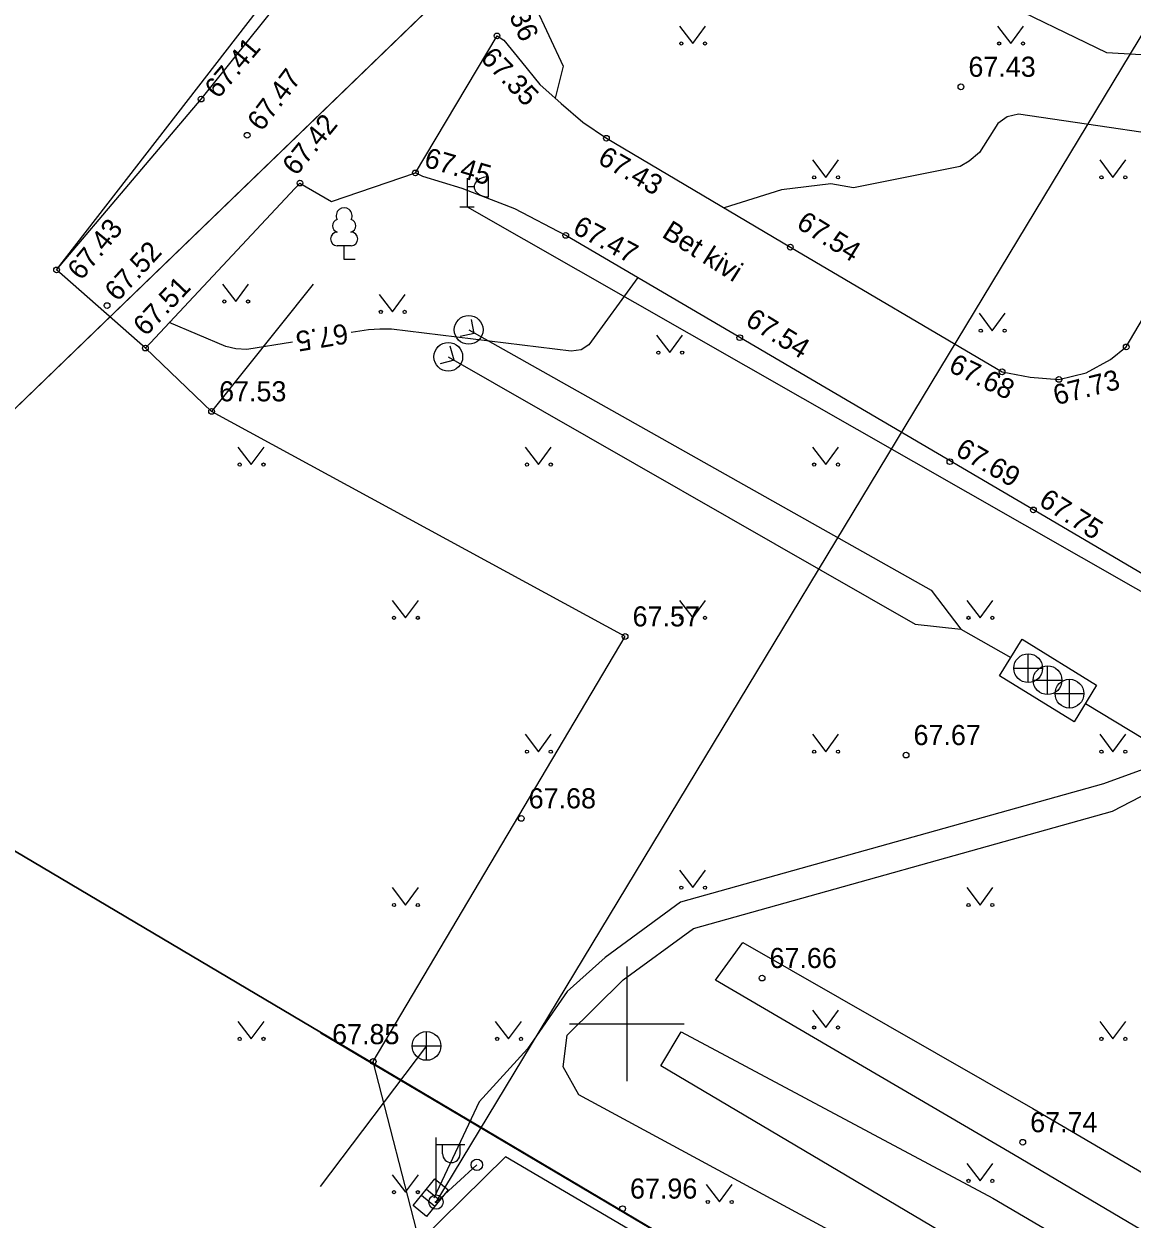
# Model space of a CAD drawing. Extents: x 640277 to 640842, y 6463333 to 6463944.
# Drawn here: x 640379.01 to 640417.59, y 6463493.2 to 6463534.82 of the extents above; entities that cross this region are included whole.
import ezdxf

# ---------------------------------------------------------------- set-up
doc = ezdxf.new("R2010")
doc.units = 0
for name, color, linetype in [('AED', 7, 'Continuous'), ('ELRAJATISMP', 7, 'Continuous'), ('HALJASTUS', 7, 'Continuous'), ('HORISONTAAL-EH2000', 7, 'Continuous'), ('KKAEV', 7, 'Continuous'), ('KORGUS-EH2000', 7, 'Continuous'), ('KTRASS', 7, 'Continuous'), ('MOOTPIIR', 7, 'Continuous'), ('MPKAABEL', 7, 'Continuous'), ('MPOHULIIN', 7, 'Continuous'), ('PIIR', 7, 'Continuous'), ('POST', 7, 'Continuous'), ('PUU', 7, 'Continuous'), ('TEE', 7, 'Continuous'), ('TORUMP', 7, 'Continuous'), ('TTRASS', 7, 'Continuous'), ('VORK', 7, 'Continuous'), ('VTRASS', 7, 'Continuous')]:
    doc.layers.add(name, color=color, linetype=linetype)

msp = doc.modelspace()

# ---------------------------------------------------------------- linework, layer by layer
at = {"layer": 'AED'}
msp.add_lwpolyline([(640389.333, 6463499.684), (640432.893, 6463473.886), (640430.753, 6463470.802)], dxfattribs=at)
at = {"layer": 'ELRAJATISMP'}
for p, q in [((640393.023, 6463494.243), (640393.486, 6463493.866)), ((640392.852, 6463494.032), (640393.315, 6463493.656))]:
    msp.add_line(p, q, dxfattribs=at)
msp.add_lwpolyline([(640392.561, 6463493.674), (640393.315, 6463494.601), (640393.778, 6463494.224), (640393.024, 6463493.298)], close=True, dxfattribs=at)
at = {"layer": 'HALJASTUS'}
for p, q in [((640401.832, 6463534.746), (640402.295, 6463534.139)), ((640402.295, 6463534.139), (640402.741, 6463534.746)), ((640412.899, 6463534.746), (640413.363, 6463534.139)), ((640413.363, 6463534.139), (640413.808, 6463534.746)), ((640406.461, 6463530.084), (640406.924, 6463529.477)), ((640406.924, 6463529.477), (640407.37, 6463530.084)), ((640416.461, 6463530.084), (640416.924, 6463529.477)), ((640416.924, 6463529.477), (640417.37, 6463530.084)), ((640389.074, 6463525.76), (640385.545, 6463521.328)), ((640385.923, 6463525.763), (640386.386, 6463525.156)), ((640386.386, 6463525.156), (640386.832, 6463525.763)), ((640391.374, 6463525.4), (640391.837, 6463524.793)), ((640391.837, 6463524.793), (640392.283, 6463525.4)), ((640412.26, 6463524.746), (640412.723, 6463524.139)), ((640412.723, 6463524.139), (640413.169, 6463524.746)), ((640401.034, 6463523.983), (640401.498, 6463523.376)), ((640401.498, 6463523.376), (640401.943, 6463523.983)), ((640386.461, 6463520.084), (640386.924, 6463519.477)), ((640386.924, 6463519.477), (640387.37, 6463520.084)), ((640396.461, 6463520.084), (640396.924, 6463519.477)), ((640396.924, 6463519.477), (640397.37, 6463520.084)), ((640406.461, 6463520.084), (640406.924, 6463519.477)), ((640406.924, 6463519.477), (640407.37, 6463520.084)), ((640391.832, 6463514.746), (640392.295, 6463514.139)), ((640392.295, 6463514.139), (640392.741, 6463514.746)), ((640401.832, 6463514.746), (640402.295, 6463514.139)), ((640402.295, 6463514.139), (640402.741, 6463514.746)), ((640411.832, 6463514.746), (640412.295, 6463514.139)), ((640412.295, 6463514.139), (640412.741, 6463514.746)), ((640396.461, 6463510.084), (640396.924, 6463509.477)), ((640396.924, 6463509.477), (640397.37, 6463510.084)), ((640406.461, 6463510.084), (640406.924, 6463509.477)), ((640406.924, 6463509.477), (640407.37, 6463510.084)), ((640416.461, 6463510.084), (640416.924, 6463509.477)), ((640416.924, 6463509.477), (640417.37, 6463510.084)), ((640401.832, 6463505.353), (640402.295, 6463504.746)), ((640402.295, 6463504.746), (640402.741, 6463505.353)), ((640391.832, 6463504.746), (640392.295, 6463504.139)), ((640392.295, 6463504.139), (640392.741, 6463504.746)), ((640411.832, 6463504.746), (640412.295, 6463504.139)), ((640412.295, 6463504.139), (640412.741, 6463504.746)), ((640406.461, 6463500.482), (640406.924, 6463499.875)), ((640406.924, 6463499.875), (640407.37, 6463500.482)), ((640386.461, 6463500.084), (640386.924, 6463499.477)), ((640386.924, 6463499.477), (640387.37, 6463500.084)), ((640395.421, 6463500.084), (640395.885, 6463499.477)), ((640395.885, 6463499.477), (640396.33, 6463500.084)), ((640416.461, 6463500.084), (640416.924, 6463499.477)), ((640416.924, 6463499.477), (640417.37, 6463500.084)), ((640411.832, 6463495.139), (640412.295, 6463494.533)), ((640412.295, 6463494.533), (640412.741, 6463495.139)), ((640391.832, 6463494.746), (640392.295, 6463494.139)), ((640392.295, 6463494.139), (640392.741, 6463494.746)), ((640402.759, 6463494.406), (640403.222, 6463493.799)), ((640403.222, 6463493.799), (640403.668, 6463494.406))]:
    msp.add_line(p, q, dxfattribs=at)
msp.add_lwpolyline([(640430.245, 6463531.275), (640422.307, 6463533.493), (640416.713, 6463533.816), (640404.77, 6463539.601), (640402.108, 6463548.19)], dxfattribs=at)
for centre in [(640401.894, 6463534.139), (640402.723, 6463534.139), (640412.962, 6463534.139), (640413.791, 6463534.139), (640406.523, 6463529.477), (640407.352, 6463529.477), (640416.523, 6463529.477), (640417.352, 6463529.477), (640385.985, 6463525.156), (640386.814, 6463525.156), (640391.436, 6463524.793), (640392.265, 6463524.793), (640412.322, 6463524.139), (640413.151, 6463524.139), (640401.097, 6463523.376), (640401.926, 6463523.376), (640386.523, 6463519.477), (640387.352, 6463519.477), (640396.523, 6463519.477), (640397.352, 6463519.477), (640406.523, 6463519.477), (640407.352, 6463519.477), (640391.894, 6463514.139), (640392.723, 6463514.139), (640401.894, 6463514.139), (640402.723, 6463514.139), (640411.894, 6463514.139), (640412.723, 6463514.139), (640396.523, 6463509.477), (640397.352, 6463509.477), (640406.523, 6463509.477), (640407.352, 6463509.477), (640416.523, 6463509.477), (640417.352, 6463509.477), (640401.894, 6463504.746), (640402.723, 6463504.746), (640391.894, 6463504.139), (640392.723, 6463504.139), (640411.894, 6463504.139), (640412.723, 6463504.139), (640406.523, 6463499.875), (640407.352, 6463499.875), (640386.523, 6463499.477), (640387.352, 6463499.477), (640395.484, 6463499.477), (640396.313, 6463499.477), (640416.523, 6463499.477), (640417.352, 6463499.477), (640411.894, 6463494.533), (640412.723, 6463494.533), (640391.894, 6463494.139), (640392.723, 6463494.139), (640402.821, 6463493.799), (640403.65, 6463493.799)]:
    msp.add_circle(centre, 0.055, dxfattribs=at)
at = {"layer": 'HORISONTAAL-EH2000'}
for points in [[(640424.59, 6463528.4), (640423.35, 6463528.994), (640421.647, 6463530.33), (640421.373, 6463530.499), (640421.052, 6463530.592), (640413.63, 6463531.677), (640413.24, 6463531.582), (640412.914, 6463531.35), (640412.275, 6463530.344), (640411.917, 6463530.044), (640411.605, 6463529.859), (640407.892, 6463529.115), (640407.101, 6463529.253), (640405.384, 6463529.043), (640403.385, 6463528.415)], [(640400.377, 6463525.985), (640398.676, 6463523.644), (640398.411, 6463523.47), (640398.057, 6463523.423), (640391.808, 6463524.186), (640391.396, 6463524.197), (640391.002, 6463524.172), (640390.401, 6463524.074)], [(640388.365, 6463523.743), (640386.776, 6463523.484), (640386.389, 6463523.503), (640386.039, 6463523.586), (640384.067, 6463524.418)]]:
    msp.add_lwpolyline(points, dxfattribs=at)
at = {"layer": 'KKAEV'}
for p, q in [((640413.974, 6463511.885), (640413.974, 6463512.885)), ((640413.474, 6463512.385), (640414.474, 6463512.385)), ((640414.647, 6463511.468), (640414.647, 6463512.468)), ((640414.147, 6463511.968), (640415.147, 6463511.968)), ((640415.409, 6463510.999), (640415.409, 6463511.999)), ((640414.909, 6463511.499), (640415.909, 6463511.499)), ((640393.027, 6463498.732), (640393.027, 6463499.732)), ((640392.527, 6463499.232), (640393.527, 6463499.232))]:
    msp.add_line(p, q, dxfattribs=at)
for centre in [(640413.974, 6463512.385), (640414.647, 6463511.968), (640415.409, 6463511.499), (640393.027, 6463499.232)]:
    msp.add_circle(centre, 0.5, dxfattribs=at)
at = {"layer": 'KORGUS-EH2000'}
for centre in [(640395.48, 6463534.404), (640411.632, 6463532.63), (640385.177, 6463532.205), (640386.782, 6463530.944), (640399.289, 6463530.841), (640392.638, 6463529.633), (640388.621, 6463529.28), (640397.874, 6463527.456), (640405.692, 6463527.048), (640380.147, 6463526.254), (640381.906, 6463525.011), (640383.239, 6463523.534), (640403.93, 6463523.896), (640417.386, 6463523.572), (640413.062, 6463522.707), (640415.042, 6463522.443), (640385.545, 6463521.328), (640411.249, 6463519.577), (640414.155, 6463517.897), (640399.94, 6463513.49), (640409.721, 6463509.359), (640396.323, 6463507.155), (640404.707, 6463501.595), (640391.172, 6463498.69), (640413.782, 6463495.877), (640399.851, 6463493.566)]:
    msp.add_circle(centre, 0.1, dxfattribs=at)
at = {"layer": 'KTRASS'}
for p, q in [((640411.633, 6463513.746), (640413.371, 6463512.757)), ((640415.965, 6463511.162), (640423.203, 6463506.78)), ((640393.027, 6463499.232), (640389.329, 6463494.34))]:
    msp.add_line(p, q, dxfattribs=at)
for points in [[(640394.494, 6463524.167), (640410.591, 6463515.098), (640411.633, 6463513.746)], [(640393.784, 6463523.23), (640410.037, 6463513.922), (640411.633, 6463513.746)]]:
    msp.add_lwpolyline(points, dxfattribs=at)
msp.add_lwpolyline([(640413.765, 6463513.395), (640416.356, 6463511.796), (640415.568, 6463510.519), (640412.977, 6463512.119)], close=True, dxfattribs=at)
at = {"layer": 'MOOTPIIR'}
msp.add_lwpolyline([(640380.147, 6463526.254), (640398.637, 6463550.146), (640402.108, 6463548.19), (640483.495, 6463499.96), (640463.699, 6463465.988), (640459.898, 6463457.687), (640395.775, 6463495.376), (640392.782, 6463492.419), (640391.172, 6463498.69), (640399.94, 6463513.49), (640385.545, 6463521.328), (640383.239, 6463523.534)], close=True, dxfattribs=at)
at = {"layer": 'MPKAABEL'}
for points in [[(640394.436, 6463528.451), (640423.54, 6463511.845), (640424.328, 6463511.646), (640426.127, 6463512.473)], [(640426.264, 6463512.392), (640420.224, 6463509.681), (640416.597, 6463508.364), (640401.87, 6463504.238), (640399.24, 6463502.307), (640397.923, 6463501.128), (640396.544, 6463499.128), (640394.856, 6463497.288), (640393.275, 6463493.936)]]:
    msp.add_lwpolyline(points, dxfattribs=at)
at = {"layer": 'MPOHULIIN'}
msp.add_lwpolyline([(640393.357, 6463493.795), (640419.045, 6463536.29), (640424.861, 6463539.379)], dxfattribs=at)
at = {"layer": 'PIIR'}
msp.add_lwpolyline([(640406.14, 6463667.79), (640469.61, 6463626.65), (640476.31, 6463623.03), (640634.18, 6463537.2), (640842.33, 6463502.98), (640690.61, 6463332.58), (640429.79, 6463406.7), (640459.08, 6463458.35), (640482.79, 6463500.12), (640404.55, 6463546.41), (640368.8, 6463511.87), (640346.7, 6463490.51), (640285.1, 6463431.17), (640290.82, 6463529.34), (640292.14, 6463568.6), (640290.11, 6463693.18)], dxfattribs=at)
for points in [[(640374.79, 6463508.32), (640368.8, 6463511.87), (640404.55, 6463546.41), (640482.79, 6463500.12), (640459.08, 6463458.35)], [(640408.23, 6463441.21), (640346.7, 6463490.51), (640368.8, 6463511.87), (640374.79, 6463508.32), (640459.08, 6463458.35), (640429.79, 6463406.7), (640415.72, 6463381.8), (640414.44, 6463391.88), (640410.83, 6463420.46)]]:
    msp.add_lwpolyline(points, close=True, dxfattribs=at)
at = {"layer": 'POST'}
for p, q in [((640394.436, 6463529.451), (640394.436, 6463528.451)), ((640395.186, 6463528.797), (640395.186, 6463529.497)), ((640394.686, 6463529.147), (640394.436, 6463529.147)), ((640394.186, 6463528.451), (640394.686, 6463528.451)), ((640393.357, 6463494.045), (640393.357, 6463496.045)), ((640393.357, 6463495.795), (640394.357, 6463495.795)), ((640393.584, 6463495.474), (640393.584, 6463495.795)), ((640394.196, 6463495.474), (640394.196, 6463495.795)), ((640393.357, 6463493.795), (640394.78, 6463495.091)), ((640393.357, 6463493.795), (640393.357, 6463493.795))]:
    msp.add_line(p, q, dxfattribs=at)
for centre, radius in [((640394.78, 6463495.091), 0.2), ((640393.357, 6463493.795), 0.25), ((640393.357, 6463493.795), 0.0234)]:
    msp.add_circle(centre, radius, dxfattribs=at)
msp.add_arc((640393.89, 6463495.474), 0.306, 180, 0, dxfattribs=at)
msp.add_ellipse((640395.186, 6463529.147), major_axis=(0.5, 0), ratio=0.7, start_param=1.570796, end_param=4.712389, dxfattribs=at)
at = {"layer": 'PUU'}
for p, q in [((640390.398, 6463527.097), (640389.918, 6463527.097)), ((640390.158, 6463526.622), (640390.158, 6463527.097)), ((640390.538, 6463526.622), (640390.158, 6463526.622))]:
    msp.add_line(p, q, dxfattribs=at)
for centre, radius, start, end in [((640390.158, 6463528.142), 0.277, 332.5799, 207.4201), ((640389.988, 6463527.795), 0.233, 109.0217, 253.1415), ((640390.328, 6463527.795), 0.233, 286.8508, 70.9859), ((640389.921, 6463527.334), 0.238, 90.0016, 269.3953), ((640390.395, 6463527.334), 0.238, 270.6047, 89.9984)]:
    msp.add_arc(centre, radius, start, end, dxfattribs=at)
at = {"layer": 'TEE'}
for points in [[(640380.147, 6463526.254), (640385.177, 6463532.205), (640388.449, 6463536.282), (640393.013, 6463542.328), (640398.637, 6463550.146)], [(640402.108, 6463548.19), (640396.221, 6463540.133), (640396.288, 6463536.569), (640397.783, 6463533.352), (640397.503, 6463532.241)], [(640420.189, 6463514.343), (640414.155, 6463517.897), (640403.93, 6463523.896), (640397.874, 6463527.456), (640396.101, 6463528.378), (640394.267, 6463529.091), (640392.892, 6463529.505), (640392.638, 6463529.633), (640395.48, 6463534.404), (640395.713, 6463534.254), (640396.338, 6463533.503), (640396.971, 6463532.712), (640397.716, 6463532.044), (640398.47, 6463531.398), (640399.289, 6463530.841), (640405.692, 6463527.048), (640413.062, 6463522.707), (640414.037, 6463522.516), (640415.042, 6463522.443), (640415.99, 6463522.67), (640416.842, 6463523.135), (640417.386, 6463523.572), (640419.908, 6463527.856)], [(640383.239, 6463523.534), (640388.621, 6463529.28), (640389.721, 6463528.642), (640392.638, 6463529.633)]]:
    msp.add_lwpolyline(points, dxfattribs=at)
at = {"layer": 'TORUMP'}
for p, q in [((640394.689, 6463524.039), (640394.587, 6463524.531)), ((640394.689, 6463524.039), (640394.197, 6463523.937)), ((640393.987, 6463523.116), (640393.851, 6463523.599)), ((640393.987, 6463523.116), (640393.504, 6463522.98))]:
    msp.add_line(p, q, dxfattribs=at)
for centre in [(640394.494, 6463524.167), (640393.784, 6463523.23)]:
    msp.add_circle(centre, 0.5, dxfattribs=at)
at = {"layer": 'TTRASS'}
for points in [[(640426.608, 6463522.851), (640430.374, 6463527.592), (640467.559, 6463506.156), (640457.194, 6463483.323), (640450.554, 6463471.706), (640448.374, 6463471.214), (640411.77, 6463492.269), (640401.186, 6463498.543), (640401.89, 6463499.729), (640412.739, 6463493.929), (640447.05, 6463473.798), (640450.207, 6463473.968), (640455.709, 6463483.937), (640465.518, 6463505.61), (640430.339, 6463526.157), (640426.797, 6463522.739)], [(640426.944, 6463522.652), (640430.075, 6463524.748), (640463.517, 6463504.764), (640454.344, 6463484.697), (640449.233, 6463476.512), (640446.087, 6463476.402), (640442.798, 6463478.121), (640413.461, 6463495.452), (640403.088, 6463501.527), (640404.039, 6463502.834), (640414.135, 6463497.05), (640443.577, 6463479.791), (640446.604, 6463478.449), (640448.287, 6463478.714), (640449.643, 6463480.209), (640452.802, 6463485.79), (640461.36, 6463504.274), (640429.384, 6463523.649), (640427.118, 6463522.549)]]:
    msp.add_lwpolyline(points, dxfattribs=at)
at = {"layer": 'VORK'}
for p, q in [((640400, 6463502), (640400, 6463498)), ((640398, 6463500), (640402, 6463500))]:
    msp.add_line(p, q, dxfattribs=at)
at = {"layer": 'VTRASS'}
msp.add_lwpolyline([(640440.824, 6463474.548), (640398.332, 6463497.531), (640397.786, 6463498.503), (640397.917, 6463499.608), (640399.871, 6463501.53), (640402.315, 6463503.324), (640416.903, 6463507.411), (640426.387, 6463512.319)], dxfattribs=at)

# ---------------------------------------------------------------- texts
at = {"layer": 'HORISONTAAL-EH2000'}
msp.add_text('67.5', height=0.7, rotation=189.4954, dxfattribs=at).set_placement((640390.232, 6463524.395))
at = {"layer": 'KORGUS-EH2000'}
for s, rotation, p in [(' 67.36', 294.7149, (640395.236, 6463536.514)), (' 67.41', 49.6104, (640385.603, 6463531.987)), (' 67.35', 313.5864, (640394.69, 6463533.79)), (' 67.47', 52.769, (640387.128, 6463530.839)), (' 67.42', 50.7267, (640388.322, 6463529.298)), (' 67.45', 343.5845, (640392.652, 6463529.932)), (' 67.43', 330.2892, (640398.72, 6463530.12)), (' 67.54', 328.0435, (640405.642, 6463527.884)), ('67.43', 50.7494, (640381.006, 6463525.858)), (' 67.47', 331.8238, (640397.845, 6463527.68)), ('67.52', 47.4792, (640382.27, 6463525.122)), ('67.51', 46.5238, (640383.25, 6463523.915)), (' 67.54', 328.3246, (640403.863, 6463524.503)), (' 67.68', 334.1861, (640410.926, 6463522.85)), (' 67.73', 14.4628, (640414.696, 6463521.474)), (' 67.69', 330.0774, (640411.17, 6463519.961)), (' 67.75', 327.514, (640414.081, 6463518.228))]:
    msp.add_text(s, height=0.7, rotation=rotation, dxfattribs=at).set_placement(p)
for s, p in [(' 67.43', (640411.632, 6463532.98)), (' 67.53', (640385.545, 6463521.678)), (' 67.57', (640399.94, 6463513.84)), (' 67.67', (640409.721, 6463509.709)), (' 67.68', (640396.323, 6463507.505)), (' 67.66', (640404.707, 6463501.945)), (' 67.85', (640389.48, 6463499.293)), (' 67.74', (640413.782, 6463496.227)), (' 67.96', (640399.851, 6463493.916))]:
    msp.add_text(s, height=0.7, dxfattribs=at).set_placement(p)
at = {"layer": 'TEE'}
msp.add_text('Bet kivi', height=0.7, rotation=327.7272, dxfattribs=at).set_placement((640401.182, 6463527.421))

doc.saveas('drawing.dxf')
